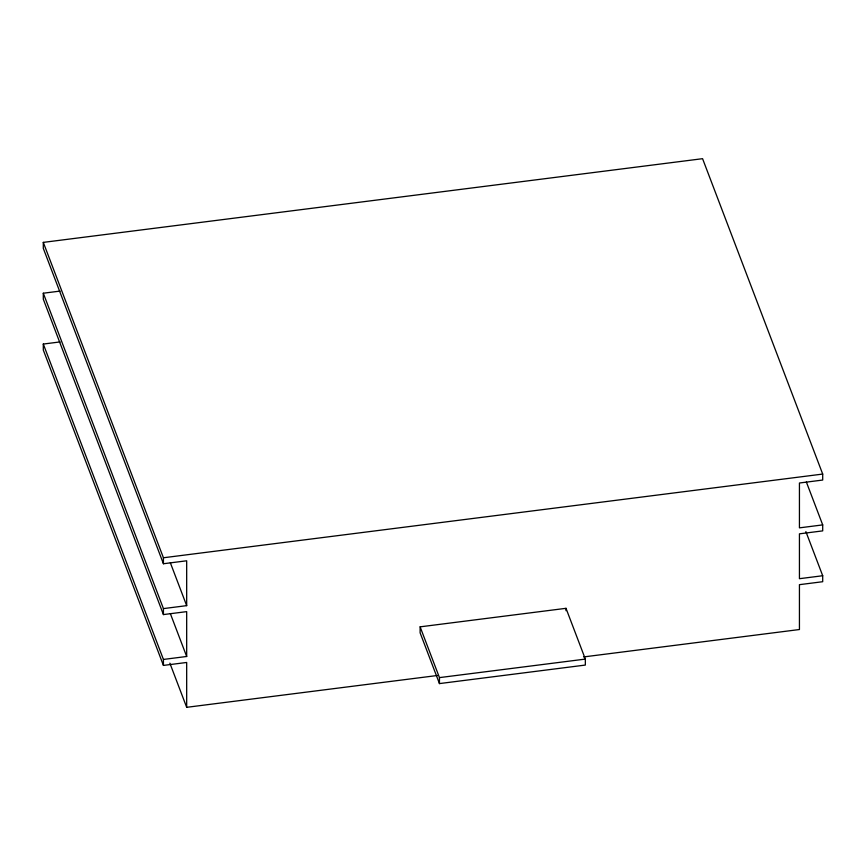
<?xml version="1.0" encoding="UTF-8"?>
<svg xmlns="http://www.w3.org/2000/svg" width="866" height="866" viewBox="0 0 866 866"><rect width="100%" height="100%" fill="white"/><g stroke="black" fill="none" stroke-linecap="round" stroke-linejoin="round"><path stroke-width="1.3" d="M60.1 291.084L43.3 293.217L163.425 608.603L186.677 605.648L186.677 560.789L163.425 563.744L43.3 248.358L43.3 242.383L702.575 158.684L822.7 474.07L822.7 480.045L799.437 483.001L799.437 527.859L822.7 524.904L822.7 530.88L799.437 533.835L799.437 578.694L822.7 575.738L822.7 581.714L799.437 584.669L799.437 629.528L583.565 656.937M437.417 675.491L186.677 707.316L186.677 662.468L163.425 665.413L43.3 350.026L43.3 344.051L60.1 341.918M43.3 242.383L163.425 557.769L822.7 474.07M43.3 293.217L43.3 299.192L163.425 614.579L186.677 611.634L186.677 656.482L163.425 659.437L43.3 344.051M420.118 626.843L566.007 608.322L585.34 659.091L585.34 665.066L439.452 683.588L420.118 632.83L420.118 626.843L439.452 677.613L439.452 683.588M439.452 677.613L585.34 659.091M806.365 482.016L822.7 524.904M805.878 531.583L822.7 575.738M170.342 562.759L186.677 605.648M170.342 613.593L186.677 656.482M169.866 663.161L186.677 707.316M566.007 608.322L566.007 610.714M163.425 557.769L163.425 563.744M163.425 608.603L163.425 614.579M163.425 659.437L163.425 665.413"/></g></svg>
